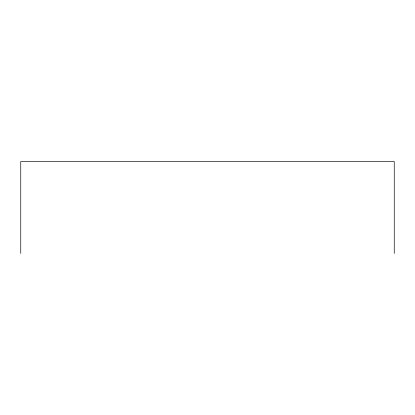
<?xml version="1.0" encoding="UTF-8"?>
<svg xmlns="http://www.w3.org/2000/svg" width="415" height="415" viewBox="0 0 415 415"><rect width="100%" height="100%" fill="white"/><g stroke="black" fill="none" stroke-linecap="round" stroke-linejoin="round"><path stroke-width="0.62" d="M394.25 253.435L394.25 161.565L20.75 161.565L20.75 253.435"/></g></svg>
